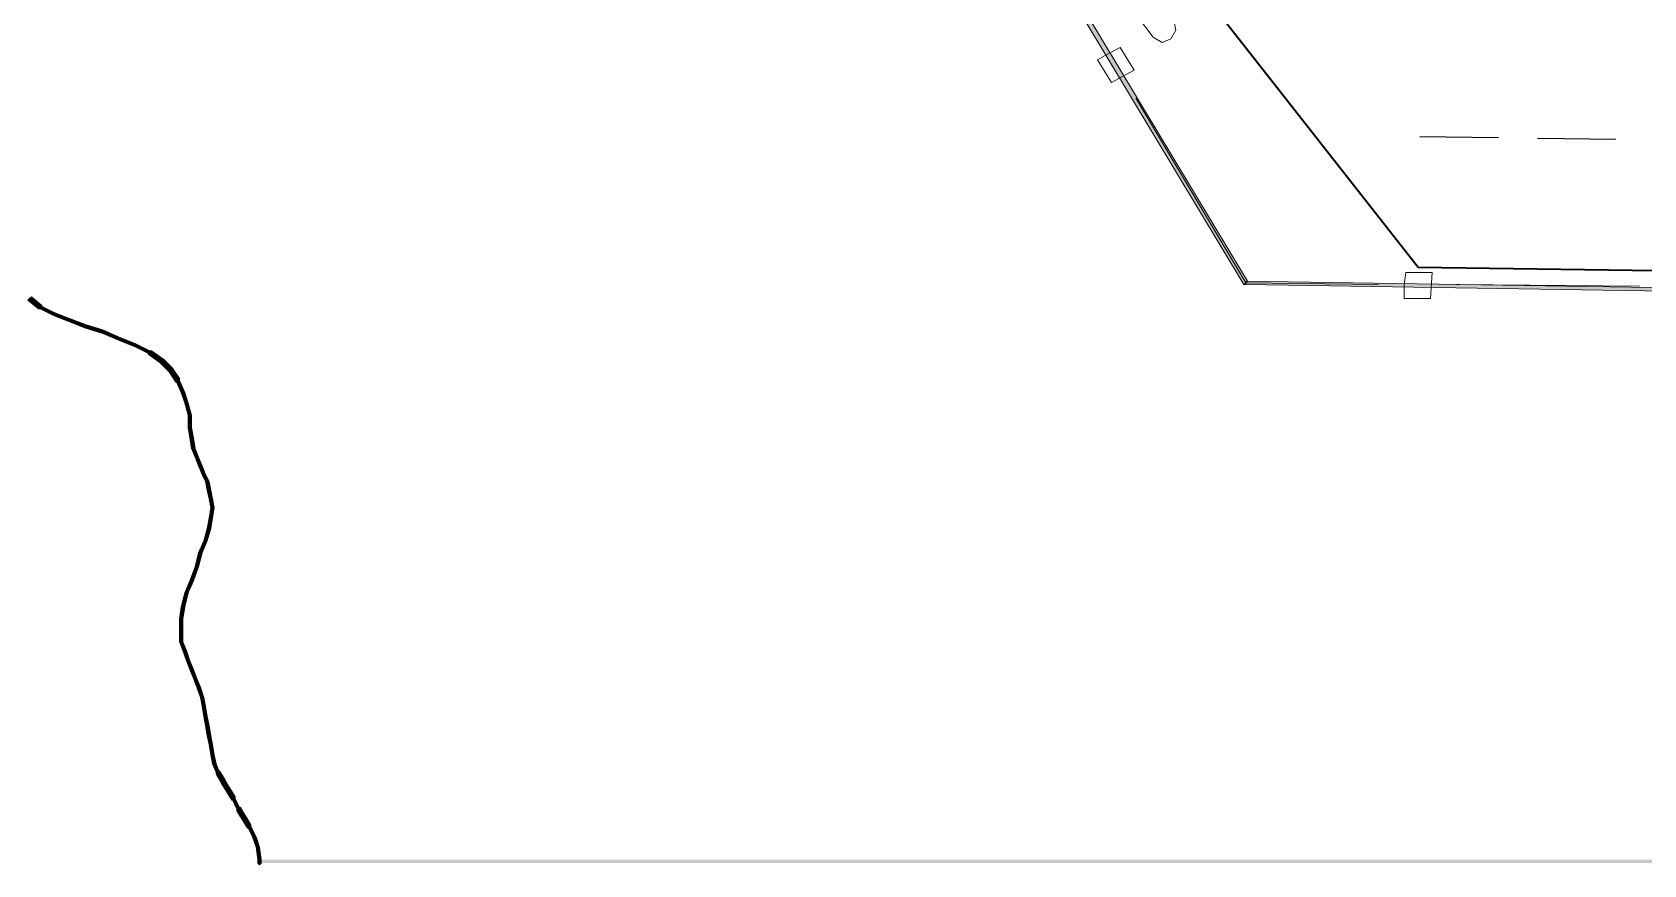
# Model space of a CAD drawing. Header units: inches. Extents: x 10 to 486, y 7 to 426.
# Drawn here: x 99.8 to 161.5, y 7.3 to 39.2 of the extents above; entities that cross this region are included whole.
import ezdxf

# ---------------------------------------------------------------- set-up
doc = ezdxf.new("R2010")
doc.units = ezdxf.units.IN
doc.header["$LTSCALE"] = 3
doc.header["$MEASUREMENT"] = 0
doc.linetypes.add('DASHEDX2', pattern=[1.5, 1, -0.5])
doc.layers.add('Building Setbacks', color=1, linetype='DASHEDX2')
doc.layers.add('PDF_Solid Fills', color=7, linetype='Continuous')
doc.layers.add('PDF_Geometry', color=7, linetype='Continuous', true_color=0x999999)

msp = doc.modelspace()

# ---------------------------------------------------------------- hatches: boundary and pattern name
at = {"layer": 'PDF_Solid Fills', "true_color": 0x999999, "transparency": 33554559}
for points in [[(127.943, 60.083), (127.877, 60.017), (146.21, 29.55), (146.277, 29.617), (146.343, 29.683), (128.01, 60.15)], [(146.277, 29.617), (146.277, 29.55), (188.877, 28.883), (188.877, 29.017), (146.277, 29.683)]]:
    msp.add_hatch(color=253, dxfattribs=at).paths.add_polyline_path(points)
at = {"layer": 'PDF_Solid Fills', "true_color": 0xdcdcdc, "transparency": 33554559}
for points in [[(99.81, 29.083), (99.743, 29.017), (99.677, 28.95), (100.077, 28.617), (100.143, 28.683), (100.21, 28.75)], [(104.41, 27.017), (104.343, 26.95), (104.277, 26.883), (104.743, 26.55), (104.81, 26.617), (104.877, 26.683)], [(104.877, 26.683), (104.81, 26.617), (104.743, 26.55), (105.077, 26.217), (105.143, 26.283), (105.21, 26.35)], [(105.21, 26.35), (105.143, 26.283), (105.077, 26.217), (105.343, 25.817), (105.41, 25.883), (105.477, 25.95)], [(107.01, 10.95), (106.943, 10.883), (106.877, 10.817), (107.077, 10.483), (107.143, 10.55), (107.21, 10.617)], [(107.21, 10.617), (107.143, 10.55), (107.077, 10.483), (107.277, 10.15), (107.343, 10.217), (107.41, 10.283)], [(107.41, 10.283), (107.343, 10.217), (107.277, 10.15), (107.477, 9.817), (107.543, 9.883), (107.61, 9.95)], [(107.81, 9.55), (107.743, 9.483), (107.677, 9.417), (107.877, 9.083), (107.943, 9.15), (108.01, 9.217)], [(108.01, 9.217), (107.943, 9.15), (107.877, 9.083), (108.077, 8.75), (108.143, 8.817), (108.21, 8.883)]]:
    msp.add_hatch(color=254, dxfattribs=at).paths.add_polyline_path(points)

# ---------------------------------------------------------------- linework, layer by layer
at = {"layer": 'Building Setbacks'}
msp.add_lwpolyline([(152.947, 35.216), (376.747, 32.083)], dxfattribs=at)
at = {"layer": 'PDF_Geometry', "color": 7, "lineweight": 35}
msp.add_lwpolyline([(152.877, 30.217), (376.677, 27.083), (379.477, 363.817), (346.277, 380.083), (56.61, 152.817)], close=True, dxfattribs=at)
at = {"layer": 'PDF_Geometry', "lineweight": 5}
for points in [[(127.943, 60.083), (127.877, 60.017), (146.21, 29.55), (146.277, 29.617), (146.343, 29.683), (128.01, 60.15)], [(146.277, 29.617), (146.277, 29.55), (188.877, 28.883), (188.877, 29.017), (146.277, 29.683)]]:
    msp.add_lwpolyline(points, close=True, dxfattribs=at)
at = {"layer": 'PDF_Geometry', "lineweight": 13}
for points in [[(141.543, 40.617), (142.743, 39.017), (143.077, 38.817), (143.41, 38.95), (143.61, 39.283), (143.543, 39.617)], [(142.077, 36.683), (146.277, 29.617), (151.343, 29.55)], [(154.343, 29.55), (161.343, 29.483)]]:
    msp.add_lwpolyline(points, dxfattribs=at)
for points in [[(141.077, 38.417), (141.477, 38.617), (142.01, 37.75), (141.143, 37.283), (140.61, 38.15)], [(152.343, 29.55), (152.41, 30.017), (153.41, 30.017), (153.343, 29.017), (152.343, 29.017)]]:
    msp.add_lwpolyline(points, close=True, dxfattribs=at)
at = {"layer": 'PDF_Geometry', "color": 254, "lineweight": 5, "true_color": 0xdcdcdc}
for points in [[(99.81, 29.083), (99.743, 29.017), (99.677, 28.95), (100.077, 28.617), (100.143, 28.683), (100.21, 28.75)], [(100.143, 28.75), (100.143, 28.617), (100.677, 28.35), (100.677, 28.483)], [(100.677, 28.483), (100.677, 28.35), (101.21, 28.15), (101.21, 28.283)], [(101.21, 28.283), (101.21, 28.15), (101.877, 27.883), (101.877, 28.017)], [(101.877, 28.017), (101.877, 27.883), (102.543, 27.683), (102.543, 27.817)], [(102.543, 27.817), (102.543, 27.683), (103.143, 27.417), (103.143, 27.55)], [(103.143, 27.55), (103.143, 27.417), (103.81, 27.15), (103.81, 27.283)], [(103.81, 27.283), (103.81, 27.15), (104.343, 26.883), (104.343, 27.017)], [(104.41, 27.017), (104.343, 26.95), (104.277, 26.883), (104.743, 26.55), (104.81, 26.617), (104.877, 26.683)], [(104.877, 26.683), (104.81, 26.617), (104.743, 26.55), (105.077, 26.217), (105.143, 26.283), (105.21, 26.35)], [(104.81, 26.617), (104.877, 26.683), (104.877, 26.683)], [(105.21, 26.35), (105.143, 26.283), (105.077, 26.217), (105.343, 25.817), (105.41, 25.883), (105.477, 25.95)], [(105.143, 26.283), (105.21, 26.35), (105.21, 26.35)], [(105.477, 25.883), (105.343, 25.883), (105.543, 25.417), (105.677, 25.417)], [(105.677, 25.417), (105.543, 25.417), (105.677, 25.017), (105.81, 25.017)], [(105.81, 25.017), (105.677, 25.017), (105.81, 24.55), (105.943, 24.55)], [(105.943, 24.55), (105.81, 24.55), (105.81, 24.083), (105.943, 24.083)], [(105.943, 24.083), (105.81, 24.083), (105.877, 23.683), (106.01, 23.683)], [(106.01, 23.683), (105.877, 23.683), (105.943, 23.283), (106.077, 23.283)], [(106.077, 23.283), (105.943, 23.283), (106.077, 22.95), (106.21, 22.95)], [(106.21, 22.95), (106.077, 22.95), (106.21, 22.617), (106.343, 22.617)], [(106.343, 22.617), (106.21, 22.617), (106.343, 22.283), (106.477, 22.283)], [(106.477, 22.283), (106.343, 22.283), (106.477, 22.017), (106.61, 22.017)], [(106.61, 22.017), (106.477, 22.017), (106.543, 21.683), (106.677, 21.683)], [(106.677, 21.683), (106.543, 21.683), (106.61, 21.35), (106.743, 21.35)], [(106.743, 21.35), (106.61, 21.35), (106.677, 21.017), (106.81, 21.017)], [(106.81, 21.017), (106.677, 21.017), (106.61, 20.617), (106.743, 20.617)], [(106.743, 20.617), (106.61, 20.617), (106.543, 20.217), (106.677, 20.217)], [(106.543, 19.75), (106.41, 19.75), (106.21, 19.283), (106.343, 19.283)], [(106.677, 20.217), (106.543, 20.217), (106.41, 19.75), (106.543, 19.75)], [(106.343, 19.283), (106.21, 19.283), (106.077, 18.75), (106.21, 18.75)], [(106.21, 18.75), (106.077, 18.75), (105.877, 18.217), (106.01, 18.217)], [(106.01, 18.217), (105.877, 18.217), (105.677, 17.75), (105.81, 17.75)], [(105.81, 17.75), (105.677, 17.75), (105.543, 17.217), (105.677, 17.217)], [(105.677, 17.217), (105.543, 17.217), (105.477, 16.75), (105.61, 16.75)], [(105.61, 16.75), (105.477, 16.75), (105.477, 16.35), (105.61, 16.35)], [(105.61, 16.35), (105.477, 16.35), (105.477, 15.883), (105.61, 15.883)], [(105.61, 15.883), (105.477, 15.883), (105.61, 15.55), (105.743, 15.55)], [(105.743, 15.55), (105.61, 15.55), (105.743, 15.15), (105.877, 15.15)], [(105.877, 15.15), (105.743, 15.15), (105.877, 14.817), (106.01, 14.817)], [(106.01, 14.817), (105.877, 14.817), (106.01, 14.483), (106.143, 14.483)], [(106.143, 14.483), (106.01, 14.483), (106.143, 14.15), (106.277, 14.15)], [(106.277, 14.15), (106.143, 14.15), (106.277, 13.75), (106.41, 13.75)], [(106.41, 13.75), (106.277, 13.75), (106.343, 13.417), (106.477, 13.417)], [(106.477, 13.417), (106.343, 13.417), (106.41, 13.017), (106.543, 13.017)], [(106.543, 13.017), (106.41, 13.017), (106.477, 12.683), (106.61, 12.683)], [(106.61, 12.683), (106.477, 12.683), (106.543, 12.283), (106.677, 12.283)], [(106.677, 12.283), (106.543, 12.283), (106.61, 11.95), (106.743, 11.95)], [(106.743, 11.95), (106.61, 11.95), (106.677, 11.55), (106.81, 11.55)], [(106.81, 11.55), (106.677, 11.55), (106.743, 11.217), (106.877, 11.217)], [(106.877, 11.217), (106.743, 11.217), (106.877, 10.883), (107.01, 10.883)], [(107.01, 10.95), (106.943, 10.883), (106.877, 10.817), (107.077, 10.483), (107.143, 10.55), (107.21, 10.617)], [(107.21, 10.617), (107.143, 10.55), (107.077, 10.483), (107.277, 10.15), (107.343, 10.217), (107.41, 10.283)], [(107.41, 10.283), (107.343, 10.217), (107.277, 10.15), (107.477, 9.817), (107.543, 9.883), (107.61, 9.95)], [(107.61, 9.883), (107.477, 9.883), (107.677, 9.483), (107.81, 9.483)], [(107.81, 9.55), (107.743, 9.483), (107.677, 9.417), (107.877, 9.083), (107.943, 9.15), (108.01, 9.217)], [(108.01, 9.217), (107.943, 9.15), (107.877, 9.083), (108.077, 8.75), (108.143, 8.817), (108.21, 8.883)], [(108.21, 8.817), (108.077, 8.817), (108.277, 8.417), (108.41, 8.417)], [(108.41, 8.417), (108.277, 8.417), (108.41, 8.017), (108.543, 8.017)], [(108.543, 8.017), (108.41, 8.017), (108.477, 7.55), (108.61, 7.55)], [(108.61, 7.55), (108.477, 7.55), (108.477, 7.417), (108.61, 7.417)]]:
    msp.add_lwpolyline(points, close=True, dxfattribs=at)
at = {"layer": 'PDF_Geometry', "lineweight": 5}
msp.add_lwpolyline([(146.21, 29.55), (146.277, 29.55)], dxfattribs=at)
at = {"layer": 'PDF_Geometry', "color": 254, "lineweight": 5, "true_color": 0xdcdcdc}
for points in [[(100.077, 28.617), (100.143, 28.617)], [(100.677, 28.35), (100.677, 28.35)], [(101.21, 28.283), (101.21, 28.283)], [(101.877, 27.883), (101.877, 27.883)], [(102.543, 27.817), (102.543, 27.817)], [(103.143, 27.417), (103.143, 27.417)], [(103.81, 27.283), (103.81, 27.283)], [(104.343, 27.017), (104.41, 27.017)], [(104.877, 26.683), (104.877, 26.683)], [(105.21, 26.35), (105.21, 26.35)], [(105.477, 25.95), (105.477, 25.883)], [(105.677, 25.417), (105.677, 25.417)], [(105.81, 25.017), (105.81, 25.017)], [(105.81, 24.083), (105.81, 24.083)], [(105.943, 24.55), (105.943, 24.55)], [(105.943, 23.283), (105.943, 23.283)], [(106.343, 22.283), (106.343, 22.283)], [(106.61, 22.017), (106.61, 22.017)], [(106.81, 21.017), (106.81, 21.017)], [(106.543, 19.75), (106.543, 19.75)], [(106.677, 20.217), (106.677, 20.217)], [(106.21, 19.283), (106.21, 19.283)], [(106.21, 18.75), (106.21, 18.75)], [(106.01, 18.217), (106.01, 18.217)], [(105.677, 17.75), (105.677, 17.75)], [(105.477, 16.75), (105.477, 16.75)], [(105.543, 17.217), (105.543, 17.217)], [(105.477, 15.883), (105.477, 15.883)], [(105.743, 15.55), (105.743, 15.55)], [(105.743, 15.15), (105.743, 15.15)], [(106.277, 14.15), (106.277, 14.15)], [(106.41, 13.75), (106.41, 13.75)], [(106.41, 13.017), (106.41, 13.017)], [(106.477, 13.417), (106.477, 13.417)], [(106.61, 12.683), (106.61, 12.683)], [(106.543, 12.283), (106.543, 12.283)], [(106.743, 11.95), (106.743, 11.95)], [(106.677, 11.55), (106.677, 11.55)], [(106.743, 11.217), (106.743, 11.217)], [(106.877, 10.883), (106.877, 10.817)], [(107.61, 9.95), (107.61, 9.883)], [(107.677, 9.483), (107.677, 9.417)], [(108.21, 8.883), (108.21, 8.817)], [(108.41, 8.417), (108.41, 8.417)], [(108.61, 7.417), (108.543, 7.35), (108.477, 7.417)], [(108.543, 8.017), (108.543, 8.017)], [(108.61, 7.55), (108.61, 7.55)]]:
    msp.add_lwpolyline(points, dxfattribs=at)
at = {"layer": 'PDF_Solid Fills', "color": 253, "lineweight": 5, "true_color": 0x999999, "transparency": 33554559}
msp.add_solid([(146.21, 29.55), (146.277, 29.55), (146.277, 29.617)], dxfattribs=at)
at = {"layer": 'PDF_Solid Fills', "color": 254, "lineweight": 5, "true_color": 0xdcdcdc, "transparency": 33554559}
for points in [[(100.143, 28.683), (100.077, 28.617), (100.143, 28.617)], [(100.143, 28.75), (100.143, 28.617), (100.677, 28.483), (100.677, 28.35)], [(100.677, 28.483), (100.677, 28.35), (101.21, 28.283), (101.21, 28.15)], [(101.21, 28.283), (101.21, 28.15), (101.877, 28.017), (101.877, 27.883)], [(101.877, 28.017), (101.877, 27.883), (102.543, 27.817), (102.543, 27.683)], [(102.543, 27.817), (102.543, 27.683), (103.143, 27.55), (103.143, 27.417)], [(103.143, 27.55), (103.143, 27.417), (103.81, 27.283), (103.81, 27.15)], [(103.81, 27.283), (103.81, 27.15), (104.343, 27.017), (104.343, 26.883)], [(104.343, 26.95), (104.343, 27.017), (104.41, 27.017)], [(105.41, 25.883), (105.477, 25.95), (105.477, 25.883)], [(105.477, 25.883), (105.343, 25.883), (105.677, 25.417), (105.543, 25.417)], [(105.677, 25.417), (105.543, 25.417), (105.81, 25.017), (105.677, 25.017)], [(105.81, 25.017), (105.677, 25.017), (105.943, 24.55), (105.81, 24.55)], [(105.943, 24.55), (105.81, 24.55), (105.943, 24.083), (105.81, 24.083)], [(105.943, 24.083), (105.81, 24.083), (106.01, 23.683), (105.877, 23.683)], [(106.01, 23.683), (105.877, 23.683), (106.077, 23.283), (105.943, 23.283)], [(106.077, 23.283), (105.943, 23.283), (106.21, 22.95), (106.077, 22.95)], [(106.21, 22.95), (106.077, 22.95), (106.343, 22.617), (106.21, 22.617)], [(106.343, 22.617), (106.21, 22.617), (106.477, 22.283), (106.343, 22.283)], [(106.477, 22.283), (106.343, 22.283), (106.61, 22.017), (106.477, 22.017)], [(106.61, 22.017), (106.477, 22.017), (106.677, 21.683), (106.543, 21.683)], [(106.677, 21.683), (106.543, 21.683), (106.743, 21.35), (106.61, 21.35)], [(106.743, 21.35), (106.61, 21.35), (106.81, 21.017), (106.677, 21.017)], [(106.81, 21.017), (106.677, 21.017), (106.743, 20.617), (106.61, 20.617)], [(106.743, 20.617), (106.61, 20.617), (106.677, 20.217), (106.543, 20.217)], [(106.543, 19.75), (106.41, 19.75), (106.343, 19.283), (106.21, 19.283)], [(106.677, 20.217), (106.543, 20.217), (106.543, 19.75), (106.41, 19.75)], [(106.343, 19.283), (106.21, 19.283), (106.21, 18.75), (106.077, 18.75)], [(106.21, 18.75), (106.077, 18.75), (106.01, 18.217), (105.877, 18.217)], [(106.01, 18.217), (105.877, 18.217), (105.81, 17.75), (105.677, 17.75)], [(105.81, 17.75), (105.677, 17.75), (105.677, 17.217), (105.543, 17.217)], [(105.677, 17.217), (105.543, 17.217), (105.61, 16.75), (105.477, 16.75)], [(105.61, 16.75), (105.477, 16.75), (105.61, 16.35), (105.477, 16.35)], [(105.61, 16.35), (105.477, 16.35), (105.61, 15.883), (105.477, 15.883)], [(105.61, 15.883), (105.477, 15.883), (105.743, 15.55), (105.61, 15.55)], [(105.743, 15.55), (105.61, 15.55), (105.877, 15.15), (105.743, 15.15)], [(105.877, 15.15), (105.743, 15.15), (106.01, 14.817), (105.877, 14.817)], [(106.01, 14.817), (105.877, 14.817), (106.143, 14.483), (106.01, 14.483)], [(106.143, 14.483), (106.01, 14.483), (106.277, 14.15), (106.143, 14.15)], [(106.277, 14.15), (106.143, 14.15), (106.41, 13.75), (106.277, 13.75)], [(106.41, 13.75), (106.277, 13.75), (106.477, 13.417), (106.343, 13.417)], [(106.477, 13.417), (106.343, 13.417), (106.543, 13.017), (106.41, 13.017)], [(106.543, 13.017), (106.41, 13.017), (106.61, 12.683), (106.477, 12.683)], [(106.61, 12.683), (106.477, 12.683), (106.677, 12.283), (106.543, 12.283)], [(106.677, 12.283), (106.543, 12.283), (106.743, 11.95), (106.61, 11.95)], [(106.743, 11.95), (106.61, 11.95), (106.81, 11.55), (106.677, 11.55)], [(106.81, 11.55), (106.677, 11.55), (106.877, 11.217), (106.743, 11.217)], [(106.877, 11.217), (106.743, 11.217), (107.01, 10.883), (106.877, 10.883)], [(106.943, 10.883), (106.877, 10.883), (106.877, 10.817)], [(107.61, 9.883), (107.477, 9.883), (107.81, 9.483), (107.677, 9.483)], [(107.543, 9.883), (107.61, 9.95), (107.61, 9.883)], [(107.743, 9.483), (107.677, 9.483), (107.677, 9.417)], [(108.21, 8.817), (108.077, 8.817), (108.41, 8.417), (108.277, 8.417)], [(108.143, 8.817), (108.21, 8.883), (108.21, 8.817)], [(108.41, 8.417), (108.277, 8.417), (108.543, 8.017), (108.41, 8.017)], [(108.543, 8.017), (108.41, 8.017), (108.61, 7.55), (108.477, 7.55)], [(108.61, 7.55), (108.477, 7.55), (108.61, 7.417), (108.477, 7.417)], [(108.543, 7.417), (108.61, 7.417), (108.477, 7.417), (108.543, 7.35)], [(136.81, 7.417), (108.543, 7.55), (108.543, 7.417)], [(188.943, 7.55), (136.81, 7.417), (108.543, 7.55)], [(188.943, 7.417), (188.943, 7.55), (136.81, 7.417)]]:
    msp.add_solid(points, dxfattribs=at)

doc.saveas('drawing.dxf')
